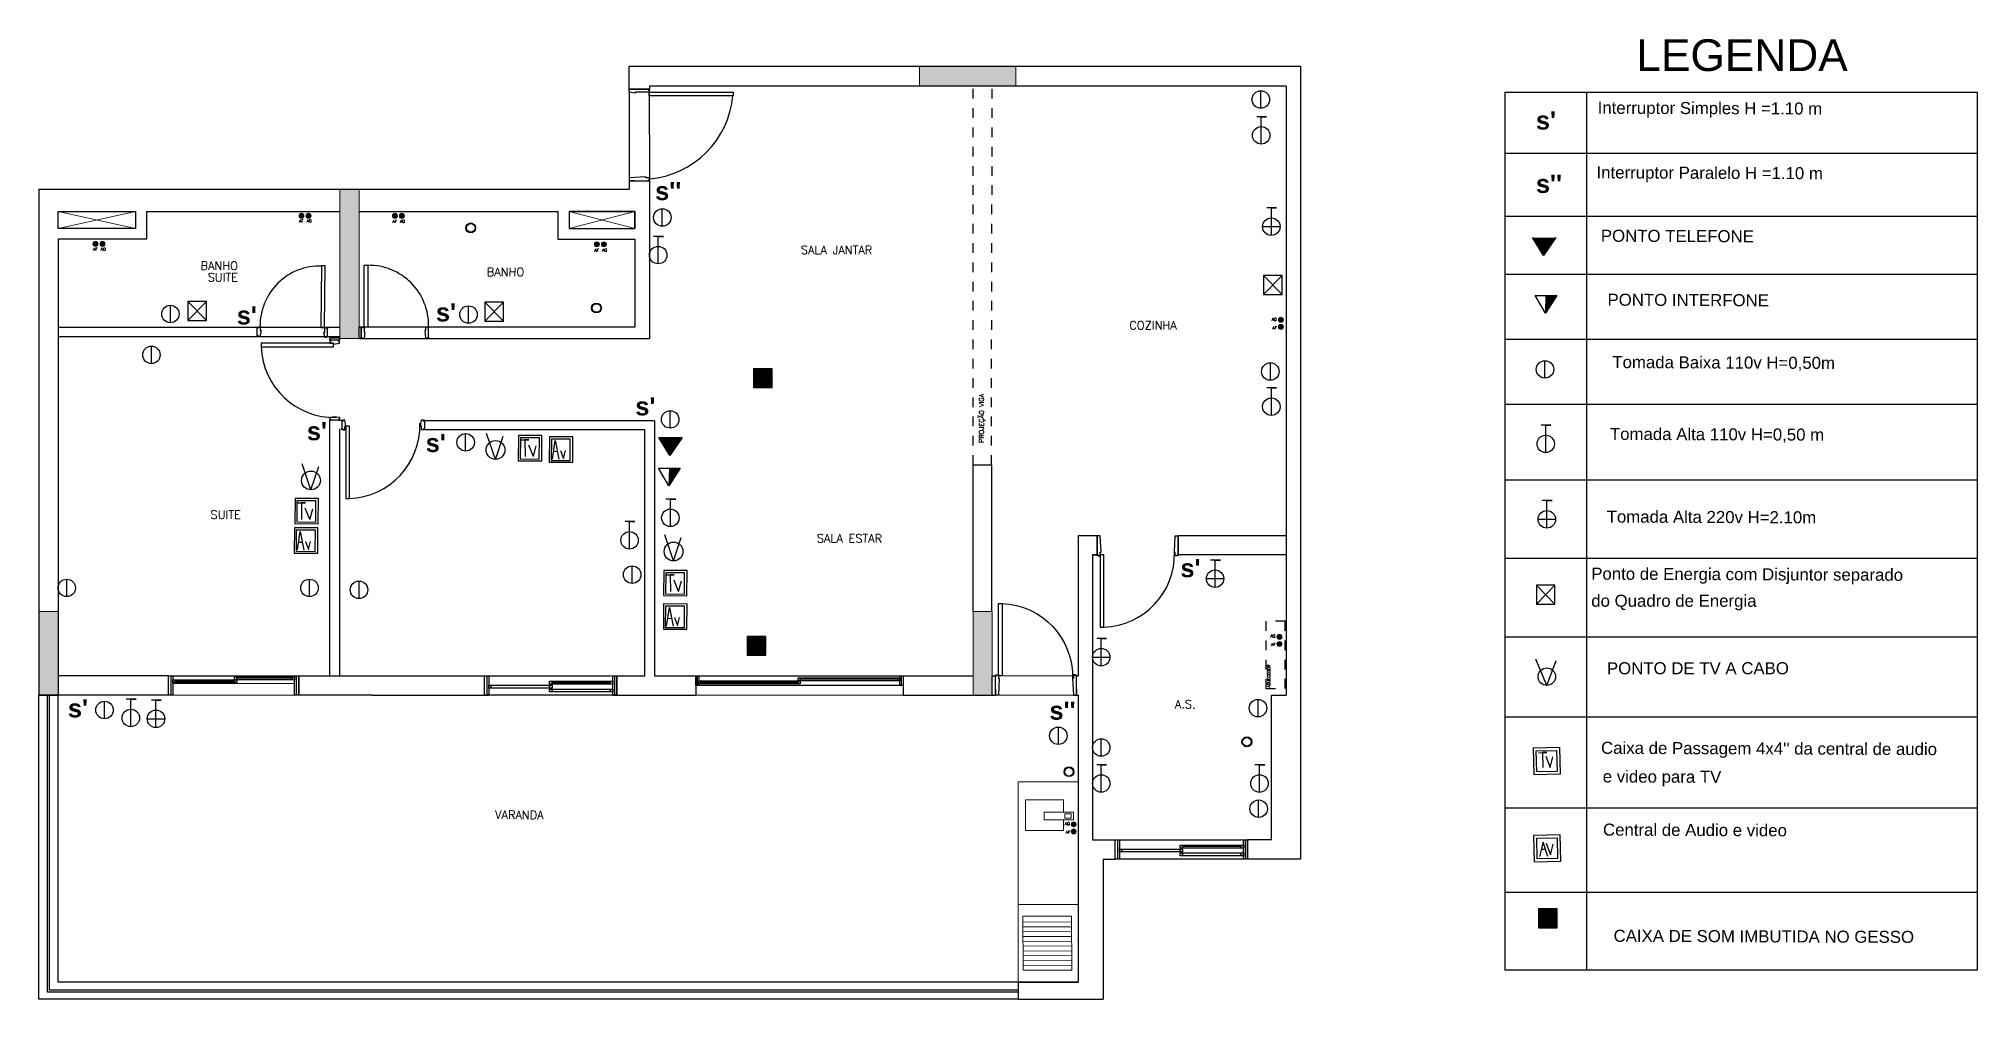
# Model space of a CAD drawing. Header units: millimetres. Extents: x 2747.3 to 2767.4, y 2007.1 to 2017.1.
import ezdxf

# ---------------------------------------------------------------- set-up
doc = ezdxf.new("R2010")
doc.units = ezdxf.units.MM
doc.linetypes.add('4321PB04C-TIPO-REV01$0$HIDDEN', pattern=[0.375, 0.25, -0.125])
for name, color, linetype in [('0 MOBILIARIO', 1, 'Continuous'), ('A_CAIXILHO', 1, 'Continuous'), ('ALVENARIAS', 7, 'Continuous'), ('AR-ALVENARIA', 3, 'Continuous'), ('COTAS', 1, 'Continuous'), ('mobiliário', 1, 'Continuous')]:
    doc.layers.add(name, color=color, linetype=linetype)
for name, color, linetype, lineweight in [('AZULGROSSO', 160, 'Continuous', 30), ('HATCH4', 254, 'Continuous', 13), ('PILAR', 3, 'Continuous', 50), ('PORTA PROJ', 7, 'Continuous', 13), ('VERMELHOGRSS', 10, 'Continuous', 30)]:
    doc.layers.add(name, color=color, linetype=linetype, lineweight=lineweight)
doc.styles.add('COTAS', font='romans.shx', dxfattribs={"height": 0.048})
doc.styles.add('ROMANS', font='ROMANS')
doc.styles.get("Standard").update_dxf_attribs({"font": 'arial.ttf'})

# ---------------------------------------------------------------- blocks, each defined once
blk = doc.blocks.new('por')
at = {"layer": 'A_CAIXILHO'}
for p, q in [((-128.765, 222.941), (-128.735, 222.941)), ((-127.908, 222.941), (-127.938, 222.941))]:
    blk.add_line(p, q, dxfattribs=at)
for points in [[(-128.735, 222.841), (-128.735, 222.879), (-128.725, 222.879), (-128.735, 222.941), (-128.755, 222.941), (-128.755, 222.931), (-128.765, 222.931), (-128.765, 222.941), (-128.765, 222.841), (-128.765, 222.851), (-128.755, 222.851), (-128.755, 222.841)], [(-128.725, 222.879), (-128.725, 222.129), (-128.687, 222.129), (-128.687, 222.879)], [(-127.938, 222.841), (-127.938, 222.879), (-127.948, 222.879), (-127.938, 222.941), (-127.918, 222.941), (-127.918, 222.931), (-127.908, 222.931), (-127.908, 222.941), (-127.908, 222.841), (-127.908, 222.851), (-127.918, 222.851), (-127.918, 222.841)]]:
    blk.add_lwpolyline(points, close=True, dxfattribs=at)
blk.add_arc((-128.712, 222.886), 0.757, 271.8524, 1.718, dxfattribs=at)
blk = doc.blocks.new('pot')
at = {"layer": 'A_CAIXILHO'}
for points in [[(-121.965, 221.505), (-121.965, 221.543), (-121.955, 221.543), (-121.965, 221.715), (-121.995, 221.715), (-121.995, 221.655), (-121.995, 221.655), (-121.995, 221.715), (-121.995, 221.505), (-121.995, 221.515), (-121.985, 221.515), (-121.985, 221.505)], [(-121.185, 221.505), (-121.185, 221.543), (-121.195, 221.543), (-121.185, 221.715), (-121.155, 221.715), (-121.155, 221.655), (-121.155, 221.655), (-121.155, 221.715), (-121.155, 221.505), (-121.155, 221.515), (-121.165, 221.515), (-121.165, 221.505)], [(-121.965, 221.515), (-121.965, 220.766), (-121.927, 220.766), (-121.927, 221.515)]]:
    blk.add_lwpolyline(points, close=True, dxfattribs=at)
blk.add_arc((-121.952, 221.522), 0.757, 271.8524, 1.718, dxfattribs=at)

msp = doc.modelspace()

# ---------------------------------------------------------------- hatches: boundary and pattern name
at = {"layer": 'mobiliário'}
h = msp.add_hatch(color=160, dxfattribs=at)
h.dxf.hatch_style = 1
h.paths.add_polyline_path([(2747.928, 2014.962, 1), (2747.876, 2014.962, 1)])
h = msp.add_hatch(color=10, dxfattribs=at)
h.dxf.hatch_style = 1
h.paths.add_polyline_path([(2747.95, 2014.962, 1), (2748.002, 2014.962, 1)])
at = {"layer": 'PORTA PROJ'}
h = msp.add_hatch(color=1, dxfattribs=at)
h.dxf.hatch_style = 1
h.paths.add_polyline_path([(2757.459, 2016.807), (2757.214, 2016.807), (2756.459, 2016.807), (2756.459, 2016.597), (2757.459, 2016.597)])
h = msp.add_hatch(color=1, dxfattribs=at)
h.dxf.hatch_style = 1
h.paths.add_polyline_path([(2750.641, 2015.53), (2750.441, 2015.53), (2750.441, 2013.98), (2750.641, 2013.98)])
h = msp.add_hatch(color=160, dxfattribs=at)
h.dxf.hatch_style = 1
h.paths.add_polyline_path([(2750.068, 2015.254, 1), (2750.016, 2015.254, 1)])
h = msp.add_hatch(color=10, dxfattribs=at)
h.dxf.hatch_style = 1
h.paths.add_polyline_path([(2750.09, 2015.254, 1), (2750.141, 2015.254, 1)])
h = msp.add_hatch(color=160, dxfattribs=at)
h.dxf.hatch_style = 1
h.paths.add_polyline_path([(2751.037, 2015.252, 1), (2750.986, 2015.252, 1)])
h = msp.add_hatch(color=10, dxfattribs=at)
h.dxf.hatch_style = 1
h.paths.add_polyline_path([(2751.059, 2015.252, 1), (2751.111, 2015.252, 1)])
h = msp.add_hatch(color=160, dxfattribs=at)
h.dxf.hatch_style = 1
h.paths.add_polyline_path([(2753.135, 2014.958, 1), (2753.083, 2014.958, 1)])
h = msp.add_hatch(color=10, dxfattribs=at)
h.dxf.hatch_style = 1
h.paths.add_polyline_path([(2753.157, 2014.958, 1), (2753.208, 2014.958, 1)])
h = msp.add_hatch(color=10, dxfattribs=at)
h.dxf.hatch_style = 1
h.paths.add_polyline_path([(2760.184, 2014.175, 1), (2760.236, 2014.175, 1)])
h = msp.add_hatch(color=160, dxfattribs=at)
h.dxf.hatch_style = 1
h.paths.add_polyline_path([(2760.184, 2014.101, 1), (2760.236, 2014.101, 1)])
h = msp.add_hatch(color=1, dxfattribs=at)
h.dxf.hatch_style = 1
h.paths.add_polyline_path([(2747.314, 2010.28), (2747.514, 2010.28), (2747.514, 2011.15), (2747.314, 2011.15)])
h = msp.add_hatch(color=1, dxfattribs=at)
h.dxf.hatch_style = 1
h.paths.add_polyline_path([(2757.014, 2010.28), (2757.214, 2010.28), (2757.214, 2011.15), (2757.014, 2011.15)])
h = msp.add_hatch(color=10, dxfattribs=at)
h.dxf.hatch_style = 1
h.paths.add_polyline_path([(2760.169, 2010.885, 1), (2760.221, 2010.885, 1)])
h = msp.add_hatch(color=160, dxfattribs=at)
h.dxf.hatch_style = 1
h.paths.add_polyline_path([(2760.169, 2010.811, 1), (2760.221, 2010.811, 1)])
h = msp.add_hatch(color=10, dxfattribs=at)
h.dxf.hatch_style = 1
h.paths.add_polyline_path([(2758.033, 2008.94, 1), (2758.085, 2008.94, 1)])
h = msp.add_hatch(color=160, dxfattribs=at)
h.dxf.hatch_style = 1
h.paths.add_polyline_path([(2758.033, 2008.866, 1), (2758.085, 2008.866, 1)])
at = {"layer": 'VERMELHOGRSS'}
h = msp.add_hatch(color=1, dxfattribs=at)
h.dxf.hatch_style = 1
h.paths.add_polyline_path([(2763.065, 2015.027), (2762.937, 2014.841), (2762.823, 2015.027)])
h = msp.add_hatch(color=1, dxfattribs=at)
h.dxf.hatch_style = 1
h.paths.add_polyline_path([(2763.074, 2014.427), (2762.962, 2014.427), (2762.957, 2014.244)])
h = msp.add_hatch(color=1, dxfattribs=at)
h.dxf.hatch_style = 1
h.paths.add_polyline_path([(2754.927, 2013.471), (2754.927, 2013.667), (2754.735, 2013.667), (2754.735, 2013.471)])
h = msp.add_hatch(color=1, dxfattribs=at)
h.dxf.hatch_style = 1
h.paths.add_polyline_path([(2753.993, 2012.954), (2753.865, 2012.768), (2753.751, 2012.954)])
h = msp.add_hatch(color=1, dxfattribs=at)
h.dxf.hatch_style = 1
h.paths.add_polyline_path([(2753.974, 2012.634), (2753.862, 2012.634), (2753.856, 2012.451)])
h = msp.add_hatch(color=1, dxfattribs=at)
h.dxf.hatch_style = 1
h.paths.add_polyline_path([(2754.862, 2010.694), (2754.862, 2010.89), (2754.67, 2010.89), (2754.67, 2010.694)])
h = msp.add_hatch(color=1, dxfattribs=at)
h.dxf.hatch_style = 1
h.paths.add_polyline_path([(2763.077, 2007.867), (2763.077, 2008.063), (2762.885, 2008.063), (2762.885, 2007.867)])

# ---------------------------------------------------------------- linework, layer by layer
at = {"layer": '0 MOBILIARIO', "linetype": 'Continuous', "lineweight": 0}
for p, q in [((2753.444, 2016.567), (2753.654, 2016.567)), ((2753.654, 2016.567), (2753.654, 2016.597)), ((2750.281, 2013.996), (2749.611, 2014.002)), ((2749.612, 2014.102), (2750.244, 2014.096)), ((2751.331, 2013.98), (2750.691, 2013.98)), ((2750.729, 2014.1), (2751.331, 2014.1))]:
    msp.add_line(p, q, dxfattribs=at)
at = {"layer": 'A_CAIXILHO'}
for p, q in [((2753.444, 2016.537), (2753.444, 2015.617)), ((2753.653, 2016.547), (2753.654, 2015.647)), ((2748.705, 2010.48), (2750.014, 2010.48)), ((2751.986, 2010.48), (2753.248, 2010.48)), ((2747.314, 2007.126), (2747.314, 2010.28)), ((2747.514, 2007.304), (2747.514, 2010.28)), ((2753.274, 2010.28), (2751.965, 2010.28)), ((2758.533, 2008.78), (2759.795, 2008.78)), ((2759.821, 2008.58), (2758.512, 2008.58)), ((2758.104, 2007.304), (2747.514, 2007.304)), ((2757.483, 2007.126), (2747.314, 2007.126))]:
    msp.add_line(p, q, dxfattribs=at)
at = {"layer": 'A_CAIXILHO', "color": 252}
for p, q in [((2748.731, 2010.425), (2749.347, 2010.425)), ((2749.945, 2010.455), (2749.372, 2010.455)), ((2753.248, 2010.409), (2752.643, 2010.409)), ((2755.199, 2010.413), (2754.189, 2010.413)), ((2756.233, 2010.445), (2755.219, 2010.445)), ((2747.404, 2007.199), (2747.404, 2010.28)), ((2747.424, 2007.219), (2747.424, 2010.28)), ((2759.795, 2008.709), (2759.19, 2008.709)), ((2757.483, 2007.199), (2747.404, 2007.199)), ((2757.483, 2007.219), (2747.424, 2007.219))]:
    msp.add_line(p, q, dxfattribs=at)
at = {"layer": 'A_CAIXILHO'}
for points in [[(2753.653, 2016.537), (2753.506, 2016.537), (2753.506, 2016.527), (2753.444, 2016.537), (2753.444, 2016.557), (2753.444, 2016.557), (2753.444, 2016.567), (2753.444, 2016.567), (2753.653, 2016.567), (2753.643, 2016.567), (2753.643, 2016.557), (2753.653, 2016.557)], [(2753.653, 2016.537), (2754.523, 2016.537), (2754.523, 2016.499), (2753.653, 2016.499)], [(2753.654, 2015.647), (2753.616, 2015.647), (2753.616, 2015.657), (2753.444, 2015.647), (2753.444, 2015.617), (2753.504, 2015.617), (2753.504, 2015.617), (2753.444, 2015.617), (2753.654, 2015.617), (2753.644, 2015.617), (2753.644, 2015.627), (2753.654, 2015.627)], [(2750.282, 2014.096), (2750.288, 2014.733), (2750.25, 2014.734), (2750.244, 2014.096)], [(2750.691, 2014.1), (2750.691, 2014.74), (2750.729, 2014.74), (2750.729, 2014.1)], [(2749.612, 2014.102), (2749.612, 2014.064), (2749.622, 2014.064), (2749.611, 2014.002), (2749.591, 2014.002), (2749.591, 2014.012), (2749.581, 2014.012), (2749.581, 2014.002), (2749.582, 2014.102), (2749.582, 2014.092), (2749.592, 2014.092), (2749.592, 2014.102)], [(2750.282, 2014.096), (2750.282, 2014.038), (2750.272, 2014.038), (2750.281, 2013.996), (2750.301, 2013.996), (2750.301, 2014.006), (2750.311, 2014.006), (2750.311, 2013.996), (2750.312, 2014.096), (2750.312, 2014.086), (2750.302, 2014.086), (2750.302, 2014.096)], [(2750.335, 2013.933), (2750.373, 2013.933), (2750.373, 2013.923), (2750.435, 2013.933), (2750.435, 2013.953), (2750.425, 2013.953), (2750.425, 2013.963), (2750.435, 2013.963), (2750.335, 2013.963), (2750.345, 2013.963), (2750.345, 2013.953), (2750.335, 2013.953)], [(2750.691, 2014.1), (2750.691, 2014.042), (2750.701, 2014.042), (2750.691, 2013.98), (2750.671, 2013.98), (2750.671, 2013.99), (2750.661, 2013.99), (2750.661, 2013.98), (2750.661, 2014.1), (2750.661, 2014.09), (2750.671, 2014.09), (2750.671, 2014.1)], [(2750.373, 2013.933), (2749.624, 2013.933), (2749.624, 2013.895), (2750.373, 2013.895)], [(2758.334, 2011.725), (2758.334, 2011.763), (2758.344, 2011.763), (2758.334, 2011.935), (2758.304, 2011.935), (2758.304, 2011.875), (2758.304, 2011.875), (2758.304, 2011.935), (2758.304, 2011.725), (2758.304, 2011.735), (2758.314, 2011.735), (2758.314, 2011.725)], [(2759.114, 2011.725), (2759.114, 2011.763), (2759.104, 2011.763), (2759.114, 2011.935), (2759.144, 2011.935), (2759.144, 2011.875), (2759.144, 2011.875), (2759.144, 2011.935), (2759.144, 2011.725), (2759.144, 2011.735), (2759.134, 2011.735), (2759.134, 2011.725)], [(2758.334, 2011.735), (2758.334, 2010.986), (2758.372, 2010.986), (2758.372, 2011.735)], [(2748.688, 2010.28), (2748.688, 2010.48), (2748.705, 2010.48), (2748.705, 2010.28)], [(2748.705, 2010.41), (2748.705, 2010.44), (2748.731, 2010.44), (2748.731, 2010.41)], [(2749.347, 2010.44), (2749.347, 2010.47), (2749.372, 2010.47), (2749.372, 2010.44)], [(2749.347, 2010.41), (2749.347, 2010.44), (2749.372, 2010.44), (2749.372, 2010.41)], [(2749.945, 2010.44), (2749.945, 2010.47), (2749.971, 2010.47), (2749.971, 2010.44)], [(2749.971, 2010.28), (2749.971, 2010.48), (2749.988, 2010.48), (2749.988, 2010.28)], [(2751.969, 2010.28), (2751.969, 2010.48), (2751.986, 2010.48), (2751.986, 2010.28)], [(2751.986, 2010.354), (2751.986, 2010.384), (2752.012, 2010.384), (2752.012, 2010.354)], [(2752.617, 2010.394), (2752.617, 2010.424), (2752.643, 2010.424), (2752.643, 2010.394)], [(2752.617, 2010.354), (2752.617, 2010.384), (2752.643, 2010.384), (2752.643, 2010.354)], [(2752.617, 2010.314), (2752.617, 2010.344), (2752.643, 2010.344), (2752.643, 2010.314)], [(2753.248, 2010.394), (2753.248, 2010.424), (2753.274, 2010.424), (2753.274, 2010.394)], [(2753.248, 2010.314), (2753.248, 2010.344), (2753.274, 2010.344), (2753.274, 2010.314)], [(2753.274, 2010.28), (2753.274, 2010.48), (2753.291, 2010.48), (2753.291, 2010.28)], [(2754.135, 2010.48), (2756.287, 2010.48), (2756.287, 2010.38), (2754.135, 2010.38)], [(2754.155, 2010.48), (2754.168, 2010.48), (2754.168, 2010.38), (2754.155, 2010.38)], [(2754.168, 2010.428), (2754.189, 2010.428), (2754.189, 2010.398), (2754.168, 2010.398)], [(2756.233, 2010.46), (2756.253, 2010.46), (2756.253, 2010.43), (2756.233, 2010.43)], [(2756.253, 2010.48), (2756.267, 2010.48), (2756.267, 2010.38), (2756.253, 2010.38)], [(2758.516, 2008.58), (2758.516, 2008.78), (2758.533, 2008.78), (2758.533, 2008.58)], [(2759.164, 2008.694), (2759.164, 2008.724), (2759.19, 2008.724), (2759.19, 2008.694)], [(2759.795, 2008.694), (2759.795, 2008.724), (2759.821, 2008.724), (2759.821, 2008.694)], [(2759.821, 2008.58), (2759.821, 2008.78), (2759.838, 2008.78), (2759.838, 2008.58)], [(2758.533, 2008.654), (2758.533, 2008.684), (2758.559, 2008.684), (2758.559, 2008.654)], [(2759.164, 2008.654), (2759.164, 2008.684), (2759.19, 2008.684), (2759.19, 2008.654)], [(2759.164, 2008.614), (2759.164, 2008.644), (2759.19, 2008.644), (2759.19, 2008.614)], [(2759.795, 2008.614), (2759.795, 2008.644), (2759.821, 2008.644), (2759.821, 2008.614)]]:
    msp.add_lwpolyline(points, close=True, dxfattribs=at)
for points in [[(2751.351, 2013.98), (2751.351, 2013.99), (2751.361, 2013.99), (2751.361, 2013.98), (2751.361, 2014.1), (2751.361, 2014.09), (2751.351, 2014.09), (2751.351, 2014.1), (2751.331, 2014.1), (2751.331, 2014.062), (2751.321, 2014.062), (2751.331, 2013.98)], [(2750.425, 2013.133), (2750.435, 2013.133), (2750.335, 2013.133), (2750.345, 2013.133), (2750.345, 2013.143), (2750.335, 2013.143), (2750.335, 2013.163), (2750.373, 2013.163), (2750.373, 2013.173), (2750.435, 2013.163), (2750.435, 2013.143), (2750.425, 2013.143)], [(2748.662, 2010.28), (2748.662, 2010.48), (2748.705, 2010.48)], [(2749.971, 2010.48), (2750.014, 2010.48), (2750.014, 2010.28), (2749.971, 2010.28)], [(2751.943, 2010.28), (2751.943, 2010.48), (2751.986, 2010.48)], [(2753.274, 2010.48), (2753.316, 2010.48), (2753.316, 2010.28), (2753.274, 2010.28)], [(2748.705, 2010.28), (2748.662, 2010.28)], [(2751.986, 2010.28), (2751.943, 2010.28)], [(2758.49, 2008.58), (2758.49, 2008.78), (2758.533, 2008.78)], [(2759.821, 2008.78), (2759.864, 2008.78), (2759.864, 2008.58), (2759.821, 2008.58)], [(2758.533, 2008.58), (2758.49, 2008.58)]]:
    msp.add_lwpolyline(points, dxfattribs=at)
at = {"layer": 'A_CAIXILHO', "color": 252}
for points in [[(2748.731, 2010.41), (2748.731, 2010.44), (2749.347, 2010.44), (2749.347, 2010.41)], [(2749.372, 2010.44), (2749.372, 2010.47), (2749.945, 2010.47), (2749.945, 2010.44)], [(2752.012, 2010.354), (2752.012, 2010.384), (2752.617, 2010.384), (2752.617, 2010.354)], [(2752.643, 2010.394), (2752.643, 2010.424), (2753.248, 2010.424), (2753.248, 2010.394)], [(2752.643, 2010.314), (2752.643, 2010.344), (2753.248, 2010.344), (2753.248, 2010.314)], [(2754.189, 2010.428), (2755.199, 2010.428), (2755.199, 2010.398), (2754.189, 2010.398)], [(2755.199, 2010.46), (2755.219, 2010.46), (2755.219, 2010.43), (2755.199, 2010.43)], [(2755.199, 2010.428), (2755.219, 2010.428), (2755.219, 2010.398), (2755.199, 2010.398)], [(2755.219, 2010.46), (2756.233, 2010.46), (2756.233, 2010.43), (2755.219, 2010.43)], [(2759.19, 2008.694), (2759.19, 2008.724), (2759.795, 2008.724), (2759.795, 2008.694)], [(2758.559, 2008.654), (2758.559, 2008.684), (2759.164, 2008.684), (2759.164, 2008.654)], [(2759.19, 2008.614), (2759.19, 2008.644), (2759.795, 2008.644), (2759.795, 2008.614)]]:
    msp.add_lwpolyline(points, close=True, dxfattribs=at)
at = {"layer": 'A_CAIXILHO'}
for centre, radius, start, end in [((2753.57, 2016.589), 0.956, 275.0551, 354.5719), ((2750.232, 2014.113), 0.62, 88.3674, 180.9817), ((2750.741, 2014.12), 0.62, 358.4965, 91.1108), ((2750.381, 2013.919), 0.757, 181.8524, 271.718), ((2758.348, 2011.742), 0.757, 271.8524, 1.718)]:
    msp.add_arc(centre, radius, start, end, dxfattribs=at)
at = {"layer": 'ALVENARIAS'}
for p, q in [((2762.536, 2016.536), (2762.536, 2007.428)), ((2762.536, 2016.536), (2767.44, 2016.536)), ((2763.384, 2016.536), (2763.384, 2007.428)), ((2767.44, 2016.536), (2767.44, 2007.428)), ((2762.536, 2015.903), (2767.44, 2015.903)), ((2762.536, 2015.25), (2767.44, 2015.25)), ((2762.536, 2014.649), (2767.44, 2014.649)), ((2762.536, 2013.973), (2767.44, 2013.973)), ((2762.536, 2013.299), (2767.44, 2013.299)), ((2762.536, 2012.516), (2767.44, 2012.516)), ((2762.536, 2011.7), (2767.44, 2011.7)), ((2762.536, 2010.886), (2767.44, 2010.886)), ((2762.536, 2010.054), (2767.44, 2010.054)), ((2762.536, 2009.112), (2767.44, 2009.112)), ((2762.536, 2008.237), (2767.44, 2008.237)), ((2767.44, 2007.428), (2762.536, 2007.428))]:
    msp.add_line(p, q, dxfattribs=at)
at = {"layer": 'AR-ALVENARIA'}
for p, q in [((2753.444, 2016.807), (2757.214, 2016.807)), ((2753.444, 2016.567), (2753.444, 2016.807)), ((2757.214, 2016.807), (2760.414, 2016.807)), ((2760.414, 2016.807), (2760.414, 2011.758)), ((2753.653, 2016.567), (2753.653, 2016.499)), ((2760.264, 2016.597), (2760.264, 2010.28)), ((2753.444, 2015.617), (2753.444, 2015.53)), ((2753.654, 2015.647), (2753.654, 2015.53)), ((2747.314, 2015.53), (2747.314, 2011.15)), ((2747.314, 2015.53), (2753.444, 2015.53)), ((2747.364, 2015.53), (2752.684, 2015.53)), ((2753.654, 2015.53), (2753.654, 2013.98)), ((2748.433, 2015.3), (2750.441, 2015.3)), ((2748.433, 2015.3), (2748.433, 2015.01)), ((2750.641, 2015.3), (2751.294, 2015.3)), ((2751.294, 2015.3), (2752.704, 2015.3)), ((2752.704, 2015.3), (2752.704, 2015.01)), ((2752.82, 2015.3), (2753.504, 2015.3)), ((2753.504, 2015.3), (2753.504, 2015.121)), ((2747.514, 2015.01), (2747.514, 2010.28)), ((2748.433, 2015.01), (2747.514, 2015.01)), ((2752.704, 2015.01), (2753.504, 2015.01)), ((2753.504, 2015.01), (2753.504, 2014.1)), ((2747.514, 2014.1), (2750.441, 2014.1)), ((2747.514, 2014), (2750.441, 2014)), ((2753.504, 2014.1), (2750.641, 2014.1)), ((2750.641, 2013.98), (2753.654, 2013.98)), ((2751.382, 2014.1), (2751.314, 2014.1)), ((2752.004, 2014.1), (2751.984, 2014.1)), ((2751.284, 2013.155), (2751.284, 2013.155)), ((2751.284, 2013.155), (2751.284, 2013.155)), ((2750.335, 2010.488), (2750.335, 2013.133)), ((2750.435, 2013.133), (2750.46, 2013.133)), ((2750.435, 2013.043), (2750.435, 2010.488)), ((2751.284, 2013.035), (2751.309, 2013.035)), ((2753.707, 2013.125), (2751.318, 2013.128)), ((2753.607, 2013.034), (2751.318, 2013.033)), ((2753.607, 2010.48), (2753.607, 2013.034)), ((2753.707, 2013.125), (2753.707, 2010.48)), ((2757.014, 2012.67), (2757.179, 2012.67)), ((2758.304, 2011.935), (2758.104, 2011.935)), ((2758.104, 2011.935), (2758.104, 2010.48)), ((2758.304, 2011.735), (2758.304, 2011.935)), ((2760.264, 2011.935), (2759.144, 2011.935)), ((2759.144, 2011.735), (2759.144, 2011.935)), ((2758.304, 2011.735), (2758.254, 2011.735)), ((2758.254, 2011.735), (2758.254, 2008.78)), ((2758.254, 2011.735), (2758.314, 2011.735)), ((2760.264, 2011.735), (2759.144, 2011.735)), ((2760.414, 2011.758), (2760.414, 2009.321)), ((2747.314, 2011.15), (2747.314, 2010.28)), ((2748.662, 2010.48), (2747.514, 2010.48)), ((2748.662, 2010.28), (2748.662, 2010.48)), ((2750.014, 2010.48), (2750.014, 2010.28)), ((2750.014, 2010.28), (2750.014, 2010.48)), ((2750.014, 2010.48), (2750.779, 2010.48)), ((2750.779, 2010.48), (2751.184, 2010.48)), ((2751.184, 2010.48), (2751.943, 2010.48)), ((2751.943, 2010.28), (2751.943, 2010.48)), ((2753.316, 2010.28), (2753.316, 2010.48)), ((2753.316, 2010.48), (2753.607, 2010.48)), ((2753.707, 2010.48), (2754.135, 2010.48)), ((2754.135, 2010.48), (2754.135, 2010.28)), ((2756.287, 2010.48), (2757.014, 2010.48)), ((2756.287, 2010.48), (2756.287, 2010.28)), ((2757.214, 2010.48), (2757.247, 2010.48)), ((2757.214, 2010.28), (2757.214, 2010.48)), ((2758.087, 2010.48), (2758.104, 2010.48)), ((2747.314, 2010.28), (2747.514, 2010.28)), ((2748.662, 2010.28), (2747.314, 2010.28)), ((2750.779, 2010.28), (2750.014, 2010.28)), ((2750.779, 2010.28), (2751.986, 2010.28)), ((2750.779, 2010.28), (2751.649, 2010.28)), ((2753.274, 2010.28), (2754.135, 2010.28)), ((2756.287, 2010.28), (2757.247, 2010.28)), ((2758.087, 2010.28), (2758.104, 2010.28)), ((2758.104, 2010.28), (2758.104, 2010.153)), ((2758.104, 2010.28), (2758.104, 2007.304)), ((2758.254, 2010.28), (2758.254, 2010.223)), ((2760.114, 2008.78), (2760.114, 2010.28)), ((2760.114, 2010.28), (2760.264, 2010.28)), ((2760.414, 2009.321), (2760.414, 2008.58)), ((2758.104, 2008.91), (2758.104, 2007.304)), ((2758.254, 2008.78), (2758.364, 2008.78)), ((2758.364, 2008.78), (2758.49, 2008.78)), ((2758.49, 2008.58), (2758.49, 2008.78)), ((2760.114, 2008.78), (2759.864, 2008.78)), ((2759.864, 2008.78), (2759.864, 2008.58)), ((2759.864, 2008.58), (2759.864, 2008.78)), ((2758.364, 2008.58), (2758.364, 2007.126)), ((2758.364, 2008.58), (2758.49, 2008.58)), ((2760.414, 2008.58), (2759.864, 2008.58)), ((2757.483, 2007.304), (2757.483, 2007.126)), ((2757.483, 2007.304), (2758.104, 2007.304)), ((2757.483, 2007.126), (2758.364, 2007.126))]:
    msp.add_line(p, q, dxfattribs=at)
for points in [[(2760.264, 2016.597), (2753.654, 2016.597), (2753.654, 2016.567), (2753.444, 2016.567)], [(2757.014, 2011.15), (2757.014, 2012.67), (2757.204, 2012.67), (2757.204, 2011.15)]]:
    msp.add_lwpolyline(points, dxfattribs=at)
for points in [[(2747.514, 2015.3), (2748.318, 2015.3), (2748.318, 2015.121), (2747.514, 2015.121)], [(2753.504, 2015.3), (2752.82, 2015.3), (2752.82, 2015.121), (2753.504, 2015.121)], [(2750.435, 2013.963), (2750.335, 2013.963), (2750.335, 2013.988), (2750.435, 2013.988)], [(2750.661, 2013.98), (2750.641, 2013.98), (2750.641, 2014.1), (2750.661, 2014.1)]]:
    msp.add_lwpolyline(points, close=True, dxfattribs=at)
at = {"layer": 'COTAS', "linetype": 'Continuous', "lineweight": 0}
for p, q in [((2749.945, 2010.48), (2749.988, 2010.48)), ((2753.248, 2010.48), (2753.291, 2010.48)), ((2759.795, 2008.78), (2759.838, 2008.78))]:
    msp.add_line(p, q, dxfattribs=at)
at = {"layer": 'HATCH4', "color": 7, "linetype": 'Continuous', "lineweight": 0}
for p, q in [((2748.318, 2015.3), (2747.514, 2015.121)), ((2747.514, 2015.3), (2748.318, 2015.121)), ((2752.82, 2015.3), (2753.504, 2015.121)), ((2753.504, 2015.3), (2752.82, 2015.121))]:
    msp.add_line(p, q, dxfattribs=at)
at = {"layer": 'mobiliário', "linetype": '4321PB04C-TIPO-REV01$0$HIDDEN', "ltscale": 0.09}
for p, q in [((2757.014, 2012.67), (2757.014, 2016.597)), ((2757.204, 2012.67), (2757.214, 2016.597))]:
    msp.add_line(p, q, dxfattribs=at)
msp.add_lwpolyline([(2760.055, 2010.348), (2760.255, 2010.348), (2760.255, 2011.047), (2760.055, 2011.047)], close=True, dxfattribs=at)
at = {"layer": 'mobiliário'}
for centre, radius in [((2751.799, 2015.128), 0.0512), ((2751.799, 2015.128), 0.0446), ((2753.104, 2014.297), 0.0512), ((2753.104, 2014.297), 0.0446), ((2759.857, 2009.796), 0.0512), ((2759.857, 2009.796), 0.0446), ((2758.01, 2009.486), 0.0512), ((2758.01, 2009.486), 0.0446)]:
    msp.add_circle(centre, radius, dxfattribs=at)
at = {"layer": 'PILAR', "linetype": 'Continuous', "lineweight": 0}
for points in [[(2750.441, 2013.98), (2750.641, 2013.98), (2750.641, 2015.53), (2750.441, 2015.53)], [(2747.514, 2011.15), (2747.314, 2011.15), (2747.314, 2010.28), (2747.514, 2010.28)], [(2757.014, 2010.28), (2757.214, 2010.28), (2757.214, 2011.15), (2757.014, 2011.15)]]:
    msp.add_lwpolyline(points, close=True, dxfattribs=at)
at = {"layer": 'PORTA PROJ', "color": 1}
for p, q in [((2756.459, 2016.597), (2756.459, 2016.807)), ((2757.459, 2016.597), (2757.459, 2016.807)), ((2748.705, 2010.4), (2749.971, 2010.4)), ((2757.315, 2010.48), (2758.057, 2010.48)), ((2748.705, 2010.28), (2749.971, 2010.28)), ((2754.135, 2010.28), (2756.287, 2010.28)), ((2757.277, 2010.28), (2758.057, 2010.28)), ((2757.483, 2009.38), (2758.104, 2009.38)), ((2758.104, 2008.11), (2757.483, 2008.11)), ((2757.483, 2008.103), (2757.483, 2007.355)), ((2757.53, 2007.925), (2758.037, 2007.928)), ((2757.531, 2007.875), (2758.037, 2007.878)), ((2757.531, 2007.825), (2758.037, 2007.828)), ((2757.531, 2007.775), (2758.037, 2007.778)), ((2757.531, 2007.725), (2758.038, 2007.728)), ((2757.532, 2007.675), (2758.038, 2007.678)), ((2757.532, 2007.625), (2758.038, 2007.628)), ((2757.532, 2007.575), (2758.038, 2007.578)), ((2757.533, 2007.525), (2758.039, 2007.528)), ((2757.533, 2007.475), (2758.039, 2007.478))]:
    msp.add_line(p, q, dxfattribs=at)
for points in [[(2758.104, 2009.38), (2757.483, 2009.38), (2757.483, 2007.304), (2758.104, 2007.304)], [(2757.751, 2009.065), (2758.056, 2009.065), (2758.056, 2008.987), (2757.751, 2008.987)], [(2757.968, 2009.05), (2758.033, 2009.05), (2758.033, 2009.004), (2757.968, 2009.004)], [(2757.53, 2007.989), (2758.036, 2007.989), (2758.039, 2007.428), (2757.533, 2007.428)]]:
    msp.add_lwpolyline(points, close=True, dxfattribs=at)
msp.add_lwpolyline([(2757.952, 2008.987), (2757.952, 2008.875), (2757.559, 2008.875), (2757.559, 2009.193), (2757.952, 2009.193), (2757.952, 2009.065)], dxfattribs=at)
for centre in [(2750.042, 2015.254), (2750.115, 2015.254), (2751.012, 2015.252), (2751.085, 2015.252), (2747.902, 2014.962), (2747.976, 2014.962), (2753.109, 2014.958), (2753.182, 2014.958), (2760.21, 2014.175), (2760.21, 2014.101), (2760.195, 2010.885), (2760.195, 2010.811), (2758.059, 2008.94), (2758.059, 2008.866)]:
    msp.add_circle(centre, 0.0259, dxfattribs=at)
at = {"layer": 'VERMELHOGRSS'}
for p, q in [((2760.002, 2016.369), (2760.002, 2016.551)), ((2760.061, 2016.281), (2759.959, 2016.281)), ((2760.006, 2015.997), (2760.007, 2016.281)), ((2760.007, 2016.281), (2760.061, 2016.281)), ((2753.788, 2015.145), (2753.788, 2015.327)), ((2760.166, 2015.335), (2760.064, 2015.335)), ((2760.111, 2015.05), (2760.111, 2015.335)), ((2760.111, 2015.335), (2760.166, 2015.335)), ((2753.8, 2015.039), (2753.698, 2015.039)), ((2753.745, 2014.755), (2753.745, 2015.039)), ((2753.745, 2015.039), (2753.8, 2015.039)), ((2760.021, 2015.141), (2760.202, 2015.141)), ((2762.937, 2014.841), (2762.823, 2015.027)), ((2763.065, 2015.027), (2762.937, 2014.841)), ((2760.031, 2014.633), (2760.031, 2014.437)), ((2760.223, 2014.633), (2760.031, 2014.633)), ((2760.031, 2014.633), (2760.223, 2014.437)), ((2760.223, 2014.633), (2760.031, 2014.437)), ((2760.223, 2014.437), (2760.223, 2014.633)), ((2748.862, 2014.363), (2748.862, 2014.166)), ((2749.054, 2014.363), (2748.862, 2014.363)), ((2748.862, 2014.363), (2749.054, 2014.166)), ((2749.054, 2014.363), (2748.862, 2014.166)), ((2749.054, 2014.166), (2749.054, 2014.363)), ((2751.946, 2014.358), (2751.946, 2014.161)), ((2752.138, 2014.358), (2751.946, 2014.358)), ((2751.946, 2014.358), (2752.138, 2014.161)), ((2752.138, 2014.358), (2751.946, 2014.161)), ((2752.138, 2014.161), (2752.138, 2014.358)), ((2760.031, 2014.437), (2760.223, 2014.437)), ((2762.851, 2014.427), (2763.074, 2014.427)), ((2762.957, 2014.244), (2762.851, 2014.427)), ((2763.074, 2014.427), (2762.957, 2014.244)), ((2762.962, 2014.427), (2762.957, 2014.244)), ((2748.681, 2014.144), (2748.681, 2014.325)), ((2748.862, 2014.166), (2749.054, 2014.166)), ((2751.776, 2014.139), (2751.776, 2014.32)), ((2751.946, 2014.161), (2752.138, 2014.161)), ((2748.484, 2013.72), (2748.484, 2013.901)), ((2762.952, 2013.569), (2762.952, 2013.751)), ((2754.735, 2013.667), (2754.735, 2013.471)), ((2754.927, 2013.667), (2754.735, 2013.667)), ((2754.927, 2013.471), (2754.927, 2013.667)), ((2760.101, 2013.547), (2760.101, 2013.728)), ((2754.735, 2013.471), (2754.927, 2013.471)), ((2760.165, 2013.468), (2760.063, 2013.468)), ((2760.111, 2013.184), (2760.111, 2013.468)), ((2760.111, 2013.468), (2760.165, 2013.468)), ((2753.87, 2013.051), (2753.87, 2013.232)), ((2751.746, 2012.812), (2751.746, 2012.993)), ((2752.056, 2012.727), (2751.964, 2012.996)), ((2752.056, 2012.727), (2752.136, 2012.969)), ((2752.295, 2012.976), (2752.293, 2012.713)), ((2752.538, 2012.974), (2752.295, 2012.976)), ((2752.314, 2012.951), (2752.312, 2012.732)), ((2752.512, 2012.95), (2752.314, 2012.951)), ((2752.51, 2012.73), (2752.512, 2012.95)), ((2752.536, 2012.712), (2752.538, 2012.974)), ((2752.617, 2012.961), (2752.615, 2012.698)), ((2752.859, 2012.959), (2752.617, 2012.961)), ((2752.858, 2012.697), (2752.859, 2012.959)), ((2753.751, 2012.954), (2753.993, 2012.954)), ((2753.865, 2012.768), (2753.751, 2012.954)), ((2753.993, 2012.954), (2753.865, 2012.768)), ((2763.014, 2013.081), (2762.913, 2013.081)), ((2762.96, 2012.796), (2762.96, 2013.081)), ((2762.96, 2013.081), (2763.014, 2013.081)), ((2752.321, 2012.93), (2752.403, 2012.931)), ((2752.403, 2012.931), (2752.362, 2012.931)), ((2752.362, 2012.931), (2752.363, 2012.757)), ((2752.449, 2012.756), (2752.401, 2012.874)), ((2752.449, 2012.756), (2752.479, 2012.868)), ((2752.636, 2012.936), (2752.634, 2012.716)), ((2752.833, 2012.935), (2752.636, 2012.936)), ((2752.648, 2012.73), (2752.676, 2012.923)), ((2752.66, 2012.811), (2752.698, 2012.81)), ((2752.676, 2012.923), (2752.714, 2012.73)), ((2752.731, 2012.819), (2752.762, 2012.735)), ((2752.762, 2012.735), (2752.783, 2012.819)), ((2752.832, 2012.715), (2752.833, 2012.935)), ((2750.14, 2012.411), (2750.049, 2012.68)), ((2750.14, 2012.411), (2750.221, 2012.653)), ((2752.293, 2012.713), (2752.536, 2012.712)), ((2752.312, 2012.732), (2752.51, 2012.73)), ((2752.615, 2012.698), (2752.858, 2012.697)), ((2752.634, 2012.716), (2752.832, 2012.715)), ((2753.75, 2012.634), (2753.974, 2012.634)), ((2753.856, 2012.451), (2753.75, 2012.634)), ((2753.974, 2012.634), (2753.856, 2012.451)), ((2753.862, 2012.634), (2753.856, 2012.451)), ((2749.975, 2012.322), (2749.973, 2012.06)), ((2750.217, 2012.32), (2749.975, 2012.322)), ((2749.994, 2012.298), (2749.992, 2012.078)), ((2750.191, 2012.296), (2749.994, 2012.298)), ((2750, 2012.276), (2750.083, 2012.277)), ((2750.083, 2012.277), (2750.042, 2012.277)), ((2750.042, 2012.277), (2750.043, 2012.104)), ((2750.128, 2012.102), (2750.081, 2012.22)), ((2750.128, 2012.102), (2750.159, 2012.214)), ((2750.19, 2012.076), (2750.191, 2012.296)), ((2750.215, 2012.058), (2750.217, 2012.32)), ((2753.927, 2012.314), (2753.825, 2012.314)), ((2753.872, 2012.03), (2753.872, 2012.314)), ((2753.872, 2012.314), (2753.927, 2012.314)), ((2763.026, 2012.299), (2762.924, 2012.299)), ((2762.971, 2012.014), (2762.971, 2012.299)), ((2762.971, 2012.299), (2763.026, 2012.299)), ((2749.969, 2012.018), (2749.967, 2011.755)), ((2750.211, 2012.016), (2749.969, 2012.018)), ((2749.973, 2012.06), (2750.215, 2012.058)), ((2749.988, 2011.993), (2749.986, 2011.773)), ((2750.186, 2011.992), (2749.988, 2011.993)), ((2749.992, 2012.078), (2750.19, 2012.076)), ((2750, 2011.787), (2750.028, 2011.98)), ((2750.028, 2011.98), (2750.066, 2011.786)), ((2750.184, 2011.772), (2750.186, 2011.992)), ((2750.21, 2011.753), (2750.211, 2012.016)), ((2753.503, 2012.081), (2753.401, 2012.081)), ((2753.448, 2011.797), (2753.448, 2012.081)), ((2753.448, 2012.081), (2753.503, 2012.081)), ((2753.905, 2011.673), (2753.813, 2011.942)), ((2762.88, 2012.105), (2763.062, 2012.105)), ((2749.967, 2011.755), (2750.21, 2011.753)), ((2749.986, 2011.773), (2750.184, 2011.772)), ((2750.012, 2011.867), (2750.05, 2011.867)), ((2750.083, 2011.875), (2750.114, 2011.791)), ((2750.114, 2011.791), (2750.135, 2011.875)), ((2753.905, 2011.673), (2753.985, 2011.916)), ((2753.475, 2011.44), (2753.475, 2011.622)), ((2753.804, 2011.575), (2753.802, 2011.313)), ((2754.046, 2011.574), (2753.804, 2011.575)), ((2753.823, 2011.551), (2753.821, 2011.331)), ((2754.02, 2011.549), (2753.823, 2011.551)), ((2753.829, 2011.53), (2753.912, 2011.53)), ((2753.912, 2011.53), (2753.871, 2011.53)), ((2753.871, 2011.53), (2753.872, 2011.357)), ((2754.019, 2011.329), (2754.02, 2011.549)), ((2754.044, 2011.311), (2754.046, 2011.574)), ((2759.582, 2011.682), (2759.48, 2011.682)), ((2759.527, 2011.398), (2759.528, 2011.682)), ((2759.528, 2011.682), (2759.582, 2011.682)), ((2747.605, 2011.302), (2747.605, 2011.483)), ((2750.125, 2011.302), (2750.125, 2011.483)), ((2750.639, 2011.282), (2750.639, 2011.464)), ((2753.82, 2011.331), (2754.019, 2011.329)), ((2753.957, 2011.356), (2753.91, 2011.473)), ((2753.957, 2011.356), (2753.987, 2011.467)), ((2759.437, 2011.489), (2759.618, 2011.489)), ((2762.864, 2011.422), (2762.864, 2011.225)), ((2763.056, 2011.422), (2762.864, 2011.422)), ((2762.864, 2011.422), (2763.056, 2011.225)), ((2763.056, 2011.422), (2762.864, 2011.225)), ((2763.056, 2011.225), (2763.056, 2011.422)), ((2753.802, 2011.228), (2753.8, 2010.966)), ((2753.802, 2011.313), (2754.044, 2011.311)), ((2754.045, 2011.226), (2753.802, 2011.228)), ((2753.821, 2011.204), (2753.819, 2010.984)), ((2754.019, 2011.202), (2753.821, 2011.204)), ((2753.833, 2010.997), (2753.861, 2011.19)), ((2753.861, 2011.19), (2753.899, 2010.997)), ((2754.017, 2010.982), (2754.019, 2011.202)), ((2754.043, 2010.964), (2754.045, 2011.226)), ((2762.864, 2011.225), (2763.056, 2011.225)), ((2753.8, 2010.966), (2754.043, 2010.964)), ((2753.819, 2010.984), (2754.017, 2010.982)), ((2753.845, 2011.078), (2753.883, 2011.077)), ((2753.916, 2011.086), (2753.947, 2011.002)), ((2753.947, 2011.002), (2753.968, 2011.086)), ((2754.67, 2010.89), (2754.67, 2010.694)), ((2754.862, 2010.89), (2754.67, 2010.89)), ((2754.862, 2010.694), (2754.862, 2010.89)), ((2758.4, 2010.867), (2758.298, 2010.867)), ((2758.345, 2010.583), (2758.345, 2010.867)), ((2758.345, 2010.867), (2758.4, 2010.867)), ((2754.67, 2010.694), (2754.862, 2010.694)), ((2758.254, 2010.674), (2758.436, 2010.674)), ((2762.971, 2010.382), (2762.858, 2010.655)), ((2762.971, 2010.382), (2763.069, 2010.639)), ((2747.997, 2010.035), (2747.997, 2010.217)), ((2748.324, 2010.238), (2748.222, 2010.238)), ((2748.27, 2009.954), (2748.27, 2010.238)), ((2748.27, 2010.238), (2748.324, 2010.238)), ((2748.586, 2010.228), (2748.484, 2010.228)), ((2748.531, 2009.944), (2748.531, 2010.228)), ((2748.531, 2010.228), (2748.586, 2010.228)), ((2759.973, 2010.055), (2759.973, 2010.236)), ((2748.44, 2010.035), (2748.622, 2010.035)), ((2757.9, 2009.768), (2757.9, 2009.949)), ((2758.345, 2009.646), (2758.345, 2009.827)), ((2763.106, 2009.737), (2762.83, 2009.731)), ((2762.83, 2009.731), (2762.836, 2009.457)), ((2763.112, 2009.463), (2763.106, 2009.737)), ((2758.4, 2009.557), (2758.298, 2009.557)), ((2758.345, 2009.273), (2758.345, 2009.557)), ((2758.345, 2009.557), (2758.4, 2009.557)), ((2760.042, 2009.557), (2759.941, 2009.557)), ((2759.988, 2009.273), (2759.988, 2009.557)), ((2759.988, 2009.557), (2760.042, 2009.557)), ((2762.862, 2009.702), (2763.073, 2009.706)), ((2762.866, 2009.486), (2762.862, 2009.702)), ((2762.885, 2009.683), (2762.97, 2009.685)), ((2762.97, 2009.685), (2762.927, 2009.684)), ((2762.927, 2009.684), (2762.93, 2009.529)), ((2762.962, 2009.648), (2763.006, 2009.53)), ((2763.006, 2009.53), (2763.033, 2009.639)), ((2763.073, 2009.705), (2763.077, 2009.49)), ((2762.836, 2009.457), (2763.112, 2009.463)), ((2763.077, 2009.49), (2762.866, 2009.486)), ((2759.979, 2009.011), (2759.979, 2009.192)), ((2763.11, 2008.832), (2762.834, 2008.826)), ((2762.834, 2008.826), (2762.84, 2008.552)), ((2762.866, 2008.797), (2763.077, 2008.801)), ((2762.87, 2008.581), (2762.866, 2008.797)), ((2762.933, 2008.755), (2762.895, 2008.608)), ((2762.981, 2008.608), (2762.933, 2008.755)), ((2762.966, 2008.744), (2763.01, 2008.625)), ((2763.01, 2008.625), (2763.037, 2008.734)), ((2763.077, 2008.8), (2763.081, 2008.585)), ((2763.116, 2008.558), (2763.11, 2008.832)), ((2762.84, 2008.552), (2763.116, 2008.558)), ((2763.081, 2008.585), (2762.87, 2008.581)), ((2762.914, 2008.682), (2762.957, 2008.682)), ((2762.885, 2008.063), (2762.885, 2007.867)), ((2763.077, 2008.063), (2762.885, 2008.063)), ((2763.077, 2007.867), (2763.077, 2008.063)), ((2762.885, 2007.867), (2763.077, 2007.867))]:
    msp.add_line(p, q, dxfattribs=at)
for centre, radius in [((2760.002, 2016.46), 0.0907), ((2760.006, 2016.088), 0.0907), ((2753.788, 2015.236), 0.0907), ((2760.111, 2015.141), 0.0907), ((2753.745, 2014.846), 0.0907), ((2748.681, 2014.235), 0.0907), ((2751.776, 2014.229), 0.0907), ((2748.484, 2013.811), 0.0907), ((2762.952, 2013.66), 0.0907), ((2760.101, 2013.638), 0.0907), ((2760.111, 2013.274), 0.0907), ((2753.87, 2013.141), 0.0907), ((2751.746, 2012.903), 0.0907), ((2762.96, 2012.887), 0.0907), ((2752.056, 2012.824), 0.0976), ((2750.14, 2012.508), 0.0976), ((2753.872, 2012.12), 0.0907), ((2762.971, 2012.105), 0.0907), ((2753.448, 2011.887), 0.0907), ((2753.905, 2011.771), 0.0976), ((2753.475, 2011.531), 0.0907), ((2759.527, 2011.489), 0.0907), ((2747.605, 2011.393), 0.0907), ((2750.125, 2011.393), 0.0907), ((2750.639, 2011.373), 0.0907), ((2758.345, 2010.674), 0.0907), ((2762.971, 2010.472), 0.0907), ((2747.997, 2010.126), 0.0907), ((2748.27, 2010.044), 0.0907), ((2748.531, 2010.035), 0.0907), ((2759.973, 2010.146), 0.0907), ((2757.9, 2009.859), 0.0907), ((2758.345, 2009.737), 0.0907), ((2758.345, 2009.364), 0.0907), ((2759.988, 2009.364), 0.0907), ((2759.979, 2009.102), 0.0907)]:
    msp.add_circle(centre, radius, dxfattribs=at)

# ---------------------------------------------------------------- block references
at = {"layer": 'PORTA PROJ', "color": 1}
msp.add_blockref('por', (2879.226, 1790.192), dxfattribs=at)
at = {"layer": 'PORTA PROJ', "color": 1, "xscale": -1, "rotation": 180}
msp.add_blockref('pot', (2879.242, 2231.996), dxfattribs=at)

# ---------------------------------------------------------------- texts
at = {"layer": '0 MOBILIARIO', "width": 1.08124, "attachment_point": 3, "rotation": 359.8228, "line_spacing_factor": 0.839796, "style": 'ROMANS'}
for s, insert, char_height in [('AF', (2750.062, 2015.214), 0.03), ('AQ', (2750.146, 2015.216), 0.03), ('AF', (2751.032, 2015.21), 0.03), ('AQ', (2751.116, 2015.212), 0.03), ('AF', (2747.925, 2014.922), 0.03), ('AQ', (2748.01, 2014.923), 0.03), ('BANHO \\PSUITE', (2749.383, 2014.779), 0.0864), ('AF', (2753.13, 2014.91), 0.03), ('AQ', (2753.214, 2014.912), 0.03), ('SALA JANTAR', (2755.968, 2014.941), 0.08644), ('BANHO ', (2752.355, 2014.714), 0.0864), ('COZINHA\\P', (2759.129, 2014.16), 0.0864), ('AQ', (2760.165, 2014.194), 0.03), ('AF', (2760.169, 2014.106), 0.03), ('SUITE', (2749.412, 2012.195), 0.0864), ('SALA ESTAR', (2756.07, 2011.949), 0.0864), ('AQ', (2760.151, 2010.909), 0.03), ('AF', (2760.155, 2010.821), 0.03), ('A.S.', (2759.325, 2010.229), 0.0864), ('VARANDA', (2752.556, 2009.081), 0.0864), ('AQ', (2758.019, 2008.961), 0.03), ('AF', (2758.023, 2008.874), 0.03)]:
    msp.add_mtext(s, dxfattribs=dict(at, insert=insert, char_height=char_height))
at = {"layer": 'ALVENARIAS'}
msp.add_text('LEGENDA', height=0.3289, dxfattribs=at).set_placement((2763.9, 2016.756))
for s, p in [('Interruptor Simples H =1.10 m ', (2763.499, 2016.313)), ('Interruptor Paralelo H =1.10 m ', (2763.487, 2015.642)), ('PONTO TELEFONE', (2763.532, 2014.985)), ('PONTO INTERFONE', (2763.601, 2014.321)), ('Tomada Baixa 110v H=0,50m', (2763.651, 2013.674)), ('Tomada Alta 110v H=0,50 m', (2763.626, 2012.929)), ('Tomada Alta 220v H=2.10m', (2763.592, 2012.071)), ('Ponto de Energia com Disjuntor separado', (2763.432, 2011.479)), ("Caixa de Passagem 4x4'' da central de audio", (2763.534, 2009.672)), ('e video para TV', (2763.552, 2009.375)), ('Central de Audio e video', (2763.554, 2008.823)), ('CAIXA DE SOM IMBUTIDA NO GESSO', (2763.664, 2007.722))]:
    msp.add_text(s, height=0.12483, rotation=359.7715, dxfattribs=at).set_placement(p)
at = {"layer": 'ALVENARIAS', "color": 1, "width": 2.28194, "attachment_point": 1, "rotation": 90, "style": 'COTAS'}
for s, insert, char_height in [('PROJEÇÃO VIGA', (2757.076, 2012.898), 0.04925), ('AQUECEDOR', (2760.069, 2010.359), 0.03)]:
    msp.add_mtext(s, dxfattribs=dict(at, insert=insert, char_height=char_height))
at = {"layer": 'ALVENARIAS', "char_height": 0.12483, "width": 1.84488, "attachment_point": 1}
for s, insert in [(' do Quadro de Energia', (2763.384, 2011.322)), ('PONTO DE TV A CABO', (2763.595, 2010.622))]:
    msp.add_mtext(s, dxfattribs=dict(at, insert=insert))
at = {"layer": 'AZULGROSSO', "char_height": 0.18793, "attachment_point": 1}
for s, insert in [("{\\fArial|b1|i0|c0|p34;s' }", (2762.858, 2016.337)), ("{\\fArial|b1|i0|c0|p34;s'' }", (2753.714, 2015.605)), ("{\\fArial|b1|i0|c0|p34;s'' }", (2762.858, 2015.679)), ("{\\fArial|b1|i0|c0|p34;s' }", (2749.37, 2014.314)), ("{\\fArial|b1|i0|c0|p34;s' }", (2751.438, 2014.346)), ("{\\fArial|b1|i0|c0|p34;s' }", (2753.508, 2013.371)), ("{\\fArial|b1|i0|c0|p34;s' }", (2750.098, 2013.113)), ("{\\fArial|b1|i0|c0|p34;s' }", (2751.332, 2012.991)), ("{\\fArial|b1|i0|c0|p34;s' }", (2759.167, 2011.692)), ("{\\fArial|b1|i0|c0|p34;s' }", (2747.617, 2010.238)), ("{\\fArial|b1|i0|c0|p34;s'' }", (2757.808, 2010.214))]:
    msp.add_mtext_dynamic_manual_height_columns(s, width=12.42169, gutter_width=12.5, heights=[7.538], dxfattribs=dict(at, insert=insert))

doc.saveas('drawing.dxf')
